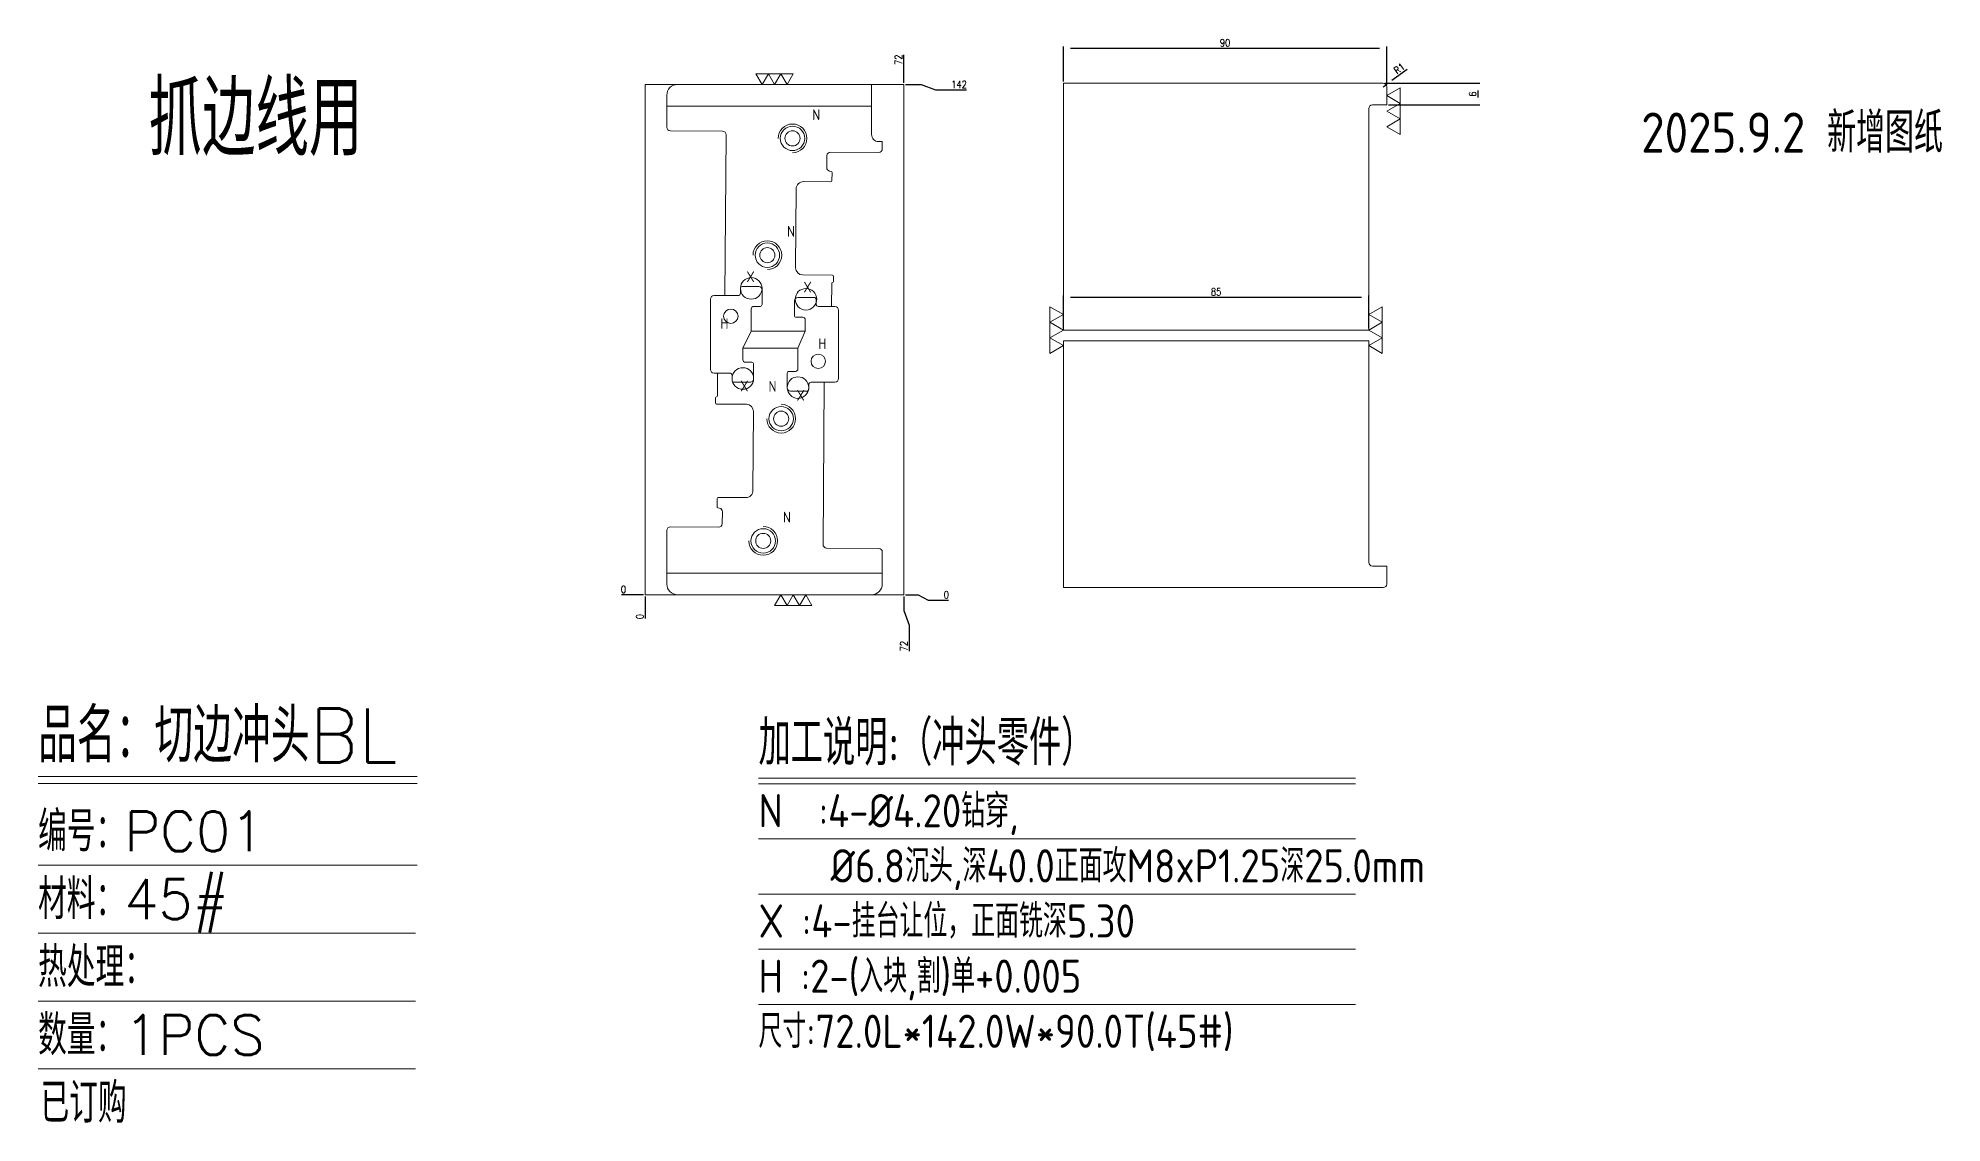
# Model space of a CAD drawing. Header units: millimetres. Extents: x 106661 to 107191, y 12084 to 12386.
import ezdxf
from ezdxf.enums import TextEntityAlignment as Align

# ---------------------------------------------------------------- set-up
doc = ezdxf.new("R2010")
doc.units = ezdxf.units.MM
doc.linetypes.add('HIDDEN', pattern=[0])
for name, color, linetype in [('DIM', 4, 'Continuous'), ('PH', 255, 'Continuous'), ('PRESS', 3, 'Continuous'), ('PUNCH', 2, 'Continuous'), ('PUNCH_O', 40, 'Continuous'), ('TEXT', 4, 'Continuous')]:
    doc.layers.add(name, color=color, linetype=linetype)
doc.styles.add('chinesef_fs', font='simplex.shx', dxfattribs={"bigfont": 'gbcbig.shx'})
doc.styles.add('gbenor', font='gbenor.shx', dxfattribs={"bigfont": 'gbcbig.shx'})
doc.styles.get("Standard").update_dxf_attribs({"font": 'txt.shx', "width": 0.85, "bigfont": 'ctxt.shx'})
doc.dimstyles.new('T-2-WX', dxfattribs={"dimtxt": 2, "dimasz": 2, "dimexe": 0.5, "dimexo": 0.5, "dimgap": 0.5, "dimtad": 1, "dimtxsty": 'Standard', "dimblk": 'OPEN30', "dimcen": 0, "dimazin": 3, "dimtfac": 1, "dimtmove": 0, "dimatfit": 3, "dimldrblk": 'OPEN30', "dimlwd": -1, "dimlwe": -1})

# ---------------------------------------------------------------- blocks, each defined once
blk = doc.blocks.new('*D7579')
at = {"layer": 'Defpoints', "color": 0}
for p in [(107035.54, 12372.21), (107036.35, 12372.79)]:
    blk.add_point(p, dxfattribs=at)
at = {"layer": 'DIM', "color": 0}
for p, q in [((107042.23, 12377.06), (107037.97, 12373.97)), ((107035.54, 12372.21), (107036.35, 12372.79))]:
    blk.add_line(p, q, dxfattribs=at)
at = {"layer": 'DIM', "color": 0, "lineweight": 5, "insert": (107040.03, 12377.32), "char_height": 2, "attachment_point": 5, "rotation": 35.9725}
blk.add_mtext('R1', dxfattribs=at)
blk = doc.blocks.new('_Open30')
blk = doc.blocks.new('*D7580')
at = {"layer": 'Defpoints', "color": 0}
for p in [(107035.54, 12373.21), (107061.96, 12373.21), (107036.54, 12367.21)]:
    blk.add_point(p, dxfattribs=at)
at = {"layer": 'DIM', "color": 0}
for p, q in [((107036.04, 12373.21), (107062.46, 12373.21)), ((107061.96, 12369.21), (107061.96, 12371.21)), ((107037.04, 12367.21), (107062.46, 12367.21))]:
    blk.add_line(p, q, dxfattribs=at)
at = {"layer": 'DIM', "color": 0, "lineweight": 5, "insert": (107060.46, 12370.21), "char_height": 2, "attachment_point": 5, "rotation": 90}
blk.add_mtext('6', dxfattribs=at)
blk = doc.blocks.new('*D7581')
at = {"layer": 'Defpoints', "color": 0}
for p in [(107036.54, 12382.97), (106946.54, 12373.21), (107036.54, 12372.21)]:
    blk.add_point(p, dxfattribs=at)
at = {"layer": 'DIM', "color": 0}
for p, q in [((106946.54, 12373.71), (106946.54, 12383.47)), ((106948.54, 12382.97), (107034.54, 12382.97)), ((107036.54, 12372.71), (107036.54, 12383.47))]:
    blk.add_line(p, q, dxfattribs=at)
at = {"layer": 'DIM', "color": 0, "lineweight": 5, "insert": (106991.54, 12384.47), "char_height": 2, "attachment_point": 5}
blk.add_mtext('90', dxfattribs=at)
blk = doc.blocks.new('*D7582')
at = {"layer": 'Defpoints', "color": 0}
for p in [(107031.54, 12313.69), (106946.54, 12304.54), (107031.54, 12304.54)]:
    blk.add_point(p, dxfattribs=at)
at = {"layer": 'DIM', "color": 0}
for p, q in [((106946.54, 12305.04), (106946.54, 12314.19)), ((106948.54, 12313.69), (107029.54, 12313.69)), ((107031.54, 12305.04), (107031.54, 12314.19))]:
    blk.add_line(p, q, dxfattribs=at)
at = {"layer": 'DIM', "color": 0, "lineweight": 5, "insert": (106989.04, 12315.19), "char_height": 2, "attachment_point": 5}
blk.add_mtext('85', dxfattribs=at)
blk = doc.blocks.new('*D7583')
at = {"layer": 'Defpoints', "color": 0}
for p in [(106830.11, 12230.88), (106902.11, 12230.88), (106912.86, 12229.38)]:
    blk.add_point(p, dxfattribs=at)
at = {"layer": 'DIM', "color": 0}
for p, q in [((106902.61, 12230.88), (106906.11, 12230.88)), ((106906.11, 12230.88), (106908.86, 12229.38)), ((106908.86, 12229.38), (106914.49, 12229.38))]:
    blk.add_line(p, q, dxfattribs=at)
at = {"layer": 'DIM', "color": 0, "lineweight": 5, "insert": (106913.92, 12230.88), "char_height": 2, "attachment_point": 5}
blk.add_mtext('0', dxfattribs=at)
blk = doc.blocks.new('*D7584')
at = {"layer": 'Defpoints', "color": 0}
for p in [(106902.11, 12372.88), (106914.9, 12371.38), (106830.11, 12230.88)]:
    blk.add_point(p, dxfattribs=at)
at = {"layer": 'DIM', "color": 0}
for p, q in [((106902.61, 12372.88), (106906.9, 12372.88)), ((106906.9, 12372.88), (106910.9, 12371.38)), ((106910.9, 12371.38), (106919.53, 12371.38))]:
    blk.add_line(p, q, dxfattribs=at)
at = {"layer": 'DIM', "color": 0, "lineweight": 5, "insert": (106917.47, 12372.88), "char_height": 2, "attachment_point": 5}
blk.add_mtext('142', dxfattribs=at)
blk = doc.blocks.new('*D7585')
at = {"layer": 'Defpoints', "color": 0}
for p in [(106825.11, 12230.88), (106830.11, 12230.88), (106830.11, 12230.88)]:
    blk.add_point(p, dxfattribs=at)
at = {"layer": 'DIM', "color": 0}
blk.add_line((106829.61, 12230.88), (106823.48, 12230.88), dxfattribs=at)
at = {"layer": 'DIM', "color": 0, "lineweight": 5, "insert": (106824.05, 12232.38), "char_height": 2, "attachment_point": 5}
blk.add_mtext('0', dxfattribs=at)
blk = doc.blocks.new('*D7586')
at = {"layer": 'Defpoints', "color": 0}
for p in [(106830.11, 12230.88), (106902.11, 12230.88), (106903.61, 12218.47)]:
    blk.add_point(p, dxfattribs=at)
at = {"layer": 'DIM', "color": 0}
for p, q in [((106902.11, 12230.38), (106902.11, 12226.47)), ((106902.11, 12226.47), (106903.61, 12222.47)), ((106903.61, 12222.47), (106903.61, 12215.21))]:
    blk.add_line(p, q, dxfattribs=at)
at = {"layer": 'DIM', "color": 0, "lineweight": 5, "insert": (106902.11, 12216.59), "char_height": 2, "attachment_point": 5, "rotation": 90}
blk.add_mtext('72', dxfattribs=at)
blk = doc.blocks.new('*D7587')
at = {"layer": 'Defpoints', "color": 0}
for p in [(106830.11, 12230.88), (106830.11, 12230.88), (106830.11, 12225.88)]:
    blk.add_point(p, dxfattribs=at)
at = {"layer": 'DIM', "color": 0}
blk.add_line((106830.11, 12230.38), (106830.11, 12224.25), dxfattribs=at)
at = {"layer": 'DIM', "color": 0, "lineweight": 5, "insert": (106828.61, 12224.82), "char_height": 2, "attachment_point": 5, "rotation": 90}
blk.add_mtext('0', dxfattribs=at)
blk = doc.blocks.new('*D7588')
at = {"layer": 'Defpoints', "color": 0}
for p in [(106902.11, 12377.88), (106902.11, 12372.88), (106830.11, 12230.88)]:
    blk.add_point(p, dxfattribs=at)
at = {"layer": 'DIM', "color": 0}
blk.add_line((106902.11, 12373.38), (106902.11, 12381.13), dxfattribs=at)
at = {"layer": 'DIM', "color": 0, "lineweight": 5, "insert": (106900.61, 12379.76), "char_height": 2, "attachment_point": 5, "rotation": 90}
blk.add_mtext('72', dxfattribs=at)

msp = doc.modelspace()

# ---------------------------------------------------------------- linework, layer by layer
at = {"layer": 'DIM', "color": 4, "linetype": 'Continuous', "lineweight": 5}
for p, q in [((106661.076, 12180.336), (106766.578, 12180.336)), ((106661.076, 12178.391), (106766.578, 12178.391)), ((106661.076, 12155.614), (106766.578, 12155.614)), ((106661.076, 12136.726), (106766.12, 12136.726)), ((106661.076, 12117.838), (106766.12, 12117.838)), ((106661.076, 12098.949), (106766.12, 12098.949))]:
    msp.add_line(p, q, dxfattribs=at)
at = {"layer": 'DIM', "color": 8, "lineweight": 5}
for p, q in [((106861.638, 12179.894), (107027.887, 12179.894)), ((106861.638, 12178.277), (107027.887, 12178.277)), ((106861.638, 12162.939), (107027.887, 12162.939)), ((106861.638, 12147.6), (107027.887, 12147.6)), ((106861.638, 12132.262), (107027.887, 12132.262)), ((106861.638, 12116.923), (107027.887, 12116.923))]:
    msp.add_line(p, q, dxfattribs=at)
at = {"layer": 'PRESS', "color": 8, "linetype": 'HIDDEN', "lineweight": 5}
msp.add_lwpolyline([(106830.112, 12230.882), (106830.112, 12372.882), (106902.112, 12372.882), (106902.112, 12230.882)], close=True, dxfattribs=at)
at = {"layer": 'PUNCH', "linetype": 'HIDDEN', "lineweight": 5, "ltscale": 0.5}
for p, q in [((106836.112, 12366.877), (106893.112, 12366.877)), ((106836.112, 12236.882), (106896.112, 12236.882))]:
    msp.add_line(p, q, dxfattribs=at)
at = {"layer": 'PUNCH', "color": 1, "linetype": 'Continuous', "lineweight": 5}
for points in [[(106881.968, 12311.111), (106882.015, 12317.483, -0.3658971), (106882.267, 12317.777, 0.3660471), (106882.519, 12318.071), (106882.529, 12319.488, 0.4134456), (106882.231, 12319.79), (106873.965, 12319.868, -0.4133842), (106871.984, 12321.881), (106872.128, 12343.861, -0.4154192), (106874.149, 12345.848), (106881.771, 12345.767, 0.412364), (106882.074, 12346.062), (106882.113, 12348.383, 0.3583226), (106881.876, 12348.682), (106881.436, 12348.776, -0.3576374), (106880.646, 12349.768), (106880.694, 12353.078, -0.412335), (106881.702, 12354.064), (106895.104, 12353.955, 0.4166021), (106896.112, 12354.955), (106896.112, 12356.987), (106895.112, 12356.987, -0.4142136), (106893.112, 12358.987), (106893.112, 12372.877), (106839.112, 12372.877, 0.4142136), (106836.112, 12369.877), (106836.112, 12360.971, 0.4121735), (106837.105, 12359.971), (106851.617, 12359.87, -0.4142177), (106852.61, 12358.863), (106852.298, 12314.132)], [(106850.256, 12292.566), (106850.21, 12286.276, -0.3658971), (106849.958, 12285.982, 0.3660471), (106849.706, 12285.688), (106849.696, 12284.271, 0.4134456), (106849.993, 12283.969), (106858.26, 12283.891, -0.4133842), (106860.241, 12281.878), (106860.097, 12259.897, -0.4154192), (106858.076, 12257.911), (106850.454, 12257.992, 0.412364), (106850.151, 12257.697), (106850.111, 12255.376, 0.3583226), (106850.348, 12255.077), (106850.789, 12254.983, -0.3576374), (106851.579, 12253.99), (106851.531, 12250.68, -0.412335), (106850.523, 12249.695), (106837.121, 12249.804, 0.4166021), (106836.112, 12248.804), (106836.112, 12233.882, 0.4142136), (106839.112, 12230.882), (106893.112, 12230.882, 0.4142136), (106896.112, 12233.882), (106896.112, 12242.788, 0.4121735), (106895.119, 12243.788), (106880.607, 12243.889, -0.4142177), (106879.614, 12244.896), (106879.93, 12290.044)]]:
    msp.add_lwpolyline(points, format="xyb", dxfattribs=at)
for points in [[(106857.286, 12299.545), (106857.286, 12296.266, 0.4142136), (106857.986, 12295.566), (106859.786, 12295.566, -0.4142136), (106860.286, 12295.066), (106860.286, 12290.966, -0.4142136), (106859.386, 12290.066), (106854.786, 12290.066, -0.4142136), (106854.286, 12290.566), (106854.286, 12291.866, 0.4142136), (106853.586, 12292.566), (106849.256, 12292.566, -0.4142136), (106848.256, 12293.566), (106848.256, 12313.132, -0.4142136), (106849.256, 12314.132), (106855.915, 12314.132, 0.4142136), (106856.615, 12314.832), (106856.615, 12316.132, -0.4142136), (106857.115, 12316.632), (106861.715, 12316.632, -0.4142136), (106862.615, 12315.732), (106862.615, 12311.632, -0.4142136), (106862.115, 12311.132), (106860.315, 12311.132, 0.4142136), (106859.615, 12310.432), (106859.615, 12304.215)], [(106872.63, 12299.544), (106872.63, 12293.744, -0.4142136), (106871.93, 12293.044), (106870.13, 12293.044, 0.4142136), (106869.63, 12292.544), (106869.63, 12288.444, 0.4142136), (106870.53, 12287.544), (106875.13, 12287.544, 0.4142136), (106875.63, 12288.044), (106875.63, 12289.344, -0.4142136), (106876.33, 12290.044), (106882.93, 12290.044, 0.4142136), (106883.93, 12291.044), (106883.93, 12310.111, 0.4142136), (106882.93, 12311.111), (106878.351, 12311.111, -0.4142136), (106877.651, 12311.811), (106877.651, 12313.111, 0.4142136), (106877.151, 12313.611), (106872.551, 12313.611, 0.4142136), (106871.651, 12312.711), (106871.651, 12308.611, 0.4142136), (106872.151, 12308.111), (106873.951, 12308.111, -0.4142136), (106874.651, 12307.411), (106874.651, 12304.194)]]:
    msp.add_lwpolyline(points, format="xyb", close=True, dxfattribs=at)
at = {"layer": 'PUNCH', "color": 8, "linetype": 'Continuous', "lineweight": 5}
for points in [[(106859.615, 12304.215), (106874.651, 12304.214)], [(106872.63, 12299.544), (106857.286, 12299.545)]]:
    msp.add_lwpolyline(points, dxfattribs=at)
at = {"layer": 'PUNCH', "lineweight": 5}
for centre, radius in [((106871.112, 12357.877), 3.4), ((106871.112, 12357.877), 2.1), ((106864.112, 12325.377), 3.4), ((106864.112, 12325.377), 2.1), ((106859.615, 12316.132), 3), ((106874.851, 12313.111), 3), ((106857.286, 12291.066), 3), ((106872.63, 12288.544), 3), ((106867.952, 12279.882), 3.4), ((106867.952, 12279.882), 2.1), ((106862.952, 12245.882), 3.4), ((106862.952, 12245.882), 2.1)]:
    msp.add_circle(centre, radius, dxfattribs=at)
for centre, start, end in [((106871.112, 12357.877), 270, 180), ((106864.112, 12325.377), 270, 180), ((106867.952, 12279.882), 180, 90), ((106862.952, 12245.882), 180, 90)]:
    msp.add_arc(centre, 4, start, end, dxfattribs=at)
at = {"layer": 'PUNCH_O', "color": 3, "linetype": 'Continuous', "lineweight": 5}
msp.add_circle((106853.936, 12308.393), 2, dxfattribs=at)
at = {"layer": 'PUNCH_O', "color": 3, "lineweight": 5}
msp.add_circle((106878.28, 12295.85), 2, dxfattribs=at)
at = {"layer": 'TEXT', "lineweight": 5}
for points in [[(106871.309, 12375.877), (106869.577, 12372.877), (106867.844, 12375.877), (106866.112, 12372.877), (106864.38, 12375.877), (106862.648, 12372.877), (106860.916, 12375.877), (106871.309, 12375.877)], [(107040.291, 12358.952), (107036.541, 12361.117), (107040.291, 12363.282), (107036.541, 12365.447), (107040.291, 12367.612), (107036.541, 12369.777), (107040.291, 12371.942), (107040.291, 12358.952)], [(106942.791, 12311.04), (106946.541, 12308.875), (106942.791, 12306.71), (106946.541, 12304.544), (106942.791, 12302.379), (106946.541, 12300.214), (106942.791, 12298.049), (106942.791, 12311.04)], [(107035.291, 12298.049), (107031.541, 12300.214), (107035.291, 12302.379), (107031.541, 12304.544), (107035.291, 12306.71), (107031.541, 12308.875), (107035.291, 12311.04), (107035.291, 12298.049)], [(106866.112, 12227.882), (106867.844, 12230.882), (106869.577, 12227.882), (106871.309, 12230.882), (106873.041, 12227.882), (106874.773, 12230.882), (106876.505, 12227.882), (106866.112, 12227.882)]]:
    msp.add_lwpolyline(points, close=True, dxfattribs=at)
at = {"layer": 'TEXT', "color": 2, "lineweight": 5}
for points in [[(107031.541, 12366.207), (107031.541, 12304.544), (106946.541, 12304.544), (106946.541, 12373.207), (107035.541, 12373.207, -0.4142136), (107036.541, 12372.207), (107036.541, 12367.207), (107032.541, 12367.207, 0.4142136)], [(107031.541, 12239.882), (107031.541, 12301.544), (106946.541, 12301.544), (106946.541, 12232.882), (107035.541, 12232.882, 0.4142136), (107036.541, 12233.882), (107036.541, 12238.882), (107032.541, 12238.882, -0.4142136)]]:
    msp.add_lwpolyline(points, format="xyb", close=True, dxfattribs=at)

# ---------------------------------------------------------------- texts
at = {"layer": 'DIM', "color": 6, "linetype": 'Continuous', "lineweight": 5, "style": 'chinesef_fs'}
msp.add_text('抓边线用', height=20.6605, dxfattribs=at).set_placement((106691.858, 12353.043))
at = {"layer": 'DIM', "color": 7, "lineweight": 5, "style": 'gbenor'}
for s, p in [('N', (106877.706, 12364.471)), ('N', (106870.706, 12331.971)), ('X', (106859.432, 12319.372)), ('X', (106875.302, 12316.493)), ('H', (106852.161, 12306.366)), ('H', (106879.437, 12300.729)), ('X', (106857.698, 12288.958)), ('N', (106865.539, 12288.889)), ('X', (106873.384, 12286.362)), ('N', (106869.546, 12252.476))]:
    msp.add_text(s, height=3, dxfattribs=at).set_placement(p, align=Align.MIDDLE_CENTER)
at = {"layer": 'DIM', "color": 3, "linetype": 'Continuous', "lineweight": 5, "style": 'chinesef_fs'}
for s, height, p in [('品名：切边冲头BL', 14.9995, (106661.076, 12184.224)), ('编号：PC01', 11.1108, (106661.076, 12159.503)), ('材料：45#', 11.1108, (106661.076, 12140.615)), ('热处理： ', 11.1108, (106661.076, 12121.726)), ('数量：1PCS', 11.1108, (106661.076, 12102.838)), ('已订购', 11.1108, (106661.752, 12083.95))]:
    msp.add_text(s, height=height, dxfattribs=at).set_placement(p)
at = {"layer": 'DIM', "color": 4, "lineweight": 5, "style": 'gbenor'}
for s, height, p in [('加工说明:（冲头零件）', 12.474, (106861.638, 12183.451)), ('N  :4-%%C4.20钻穿,', 9.24, (106861.638, 12166.173)), ('    %%C6.8沉头,深40.0正面攻M8xP1.25深25.0mm', 9.24, (106861.638, 12150.834)), ('X :4-挂台让位，正面铣深5.30', 9.24, (106861.638, 12135.496)), ('尺寸:72.0L*142.0W*90.0T(45#)', 9.24, (106861.638, 12104.819))]:
    msp.add_text(s, height=height, dxfattribs=at).set_placement(p)
at = {"layer": 'DIM', "color": 1, "lineweight": 5, "style": 'gbenor'}
msp.add_text('H :2-(入块,割)单+0.005', height=9.24, dxfattribs=at).set_placement((106861.638, 12120.157))
at = {"layer": 'PH', "color": 6, "linetype": 'Continuous', "lineweight": 5, "style": 'gbenor'}
msp.add_text('2025.9.2 新增图纸', height=11.19744, dxfattribs=at).set_placement((107149.387, 12360.082), align=Align.MIDDLE)

# ---------------------------------------------------------------- dimensions: what is measured, and where the dimension line sits
at = {"layer": 'DIM', "lineweight": 5}
for base, p1, p2, picture, middle in [((107036.541, 12382.97), (106946.541, 12373.207), (107036.541, 12372.207), '*D7581', (106991.541, 12384.47)), ((107031.541, 12313.686), (106946.541, 12304.544), (107031.541, 12304.544), '*D7582', (106989.041, 12315.186))]:
    dim = msp.add_linear_dim(base=base, p1=p1, p2=p2, dimstyle='T-2-WX', dxfattribs=at)
    dim.commit()
    dim.dimension.update_dxf_attribs({"geometry": picture, "text_midpoint": middle})
for feature_location, offset, dtype, origin, picture, middle in [((106902.112, 12372.882), (0, 5), 1, (106830.112, 12230.882), '*D7588', (106900.612, 12379.758)), ((106902.112, 12372.882), (12.79, -1.5), 0, (106830.112, 12230.882), '*D7584', (106917.467, 12372.882)), ((106830.112415528, 12230.881947471), (-5, 0), 0, (106830.112415528, 12230.881947471), '*D7585', (106824.045748861, 12232.381947471)), ((106830.112415528, 12230.881947471), (0, -5), 1, (106830.112415528, 12230.881947471), '*D7587', (106828.612415528, 12224.815280805)), ((106902.112415528, 12230.881947471), (10.745833333, -1.5), 0, (106830.112415528, 12230.881947471), '*D7583', (106913.924915528, 12230.881947471)), ((106902.112, 12230.882), (1.5, -12.415), 1, (106830.112, 12230.882), '*D7586', (106902.112, 12216.59))]:
    dim = msp.add_ordinate_dim(feature_location=feature_location, offset=offset, dtype=dtype, origin=origin, dimstyle='T-2-WX', dxfattribs=at)
    dim.commit()
    dim.dimension.update_dxf_attribs({"geometry": picture, "text_midpoint": middle})
dim = msp.add_radius_dim(center=(107035.541, 12372.207), mpoint=(107036.35, 12372.794), dimstyle='T-2-WX', dxfattribs=at)
dim.commit()
dim.dimension.update_dxf_attribs({"geometry": '*D7579', "text_midpoint": (107040.028, 12377.317)})
dim = msp.add_linear_dim(base=(107061.958, 12373.207), p1=(107036.541, 12367.207), p2=(107035.541, 12373.207), angle=90, dimstyle='T-2-WX', dxfattribs=at)
dim.commit()
dim.dimension.update_dxf_attribs({"geometry": '*D7580', "text_midpoint": (107060.458, 12370.207)})

doc.saveas('drawing.dxf')
